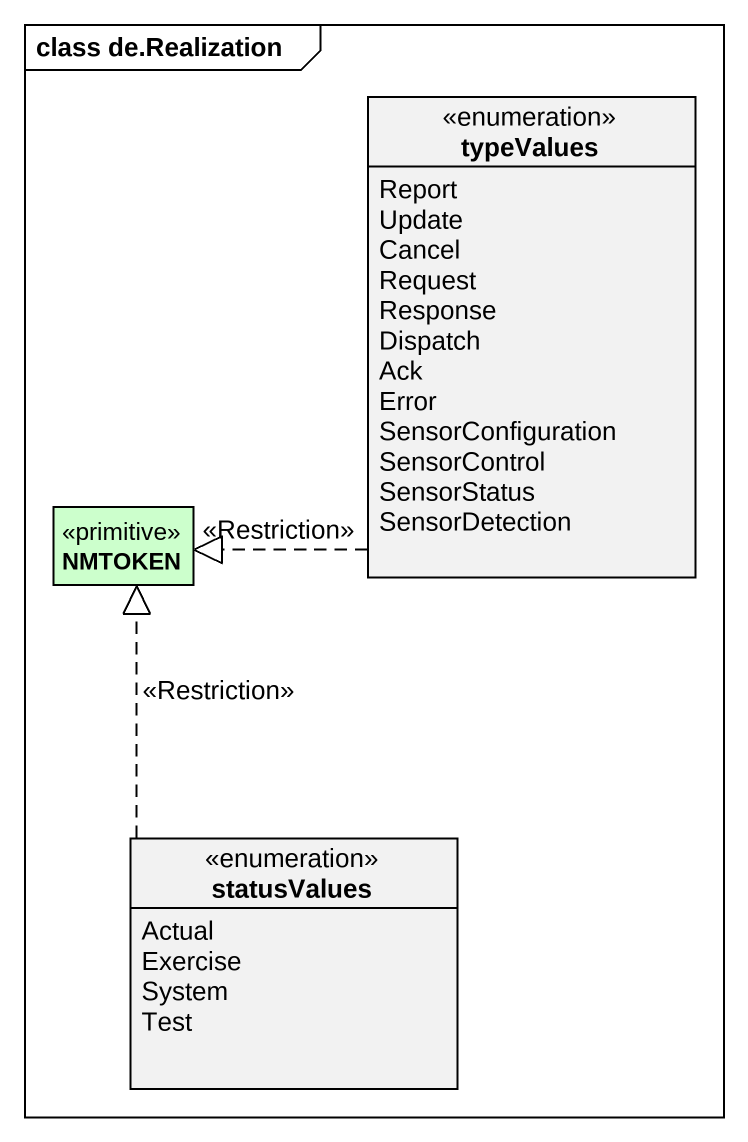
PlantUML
@startuml
mainframe class de.Realization
hide circle
hide empty members
enum typeValues {
  Report
  Update
  Cancel
  Request
  Response
  Dispatch
  Ack
  Error
  SensorConfiguration
  SensorControl
  SensorStatus
  SensorDetection
}
class NMTOKEN <<primitive>> #CCFFCC
enum statusValues {
  Actual
  Exercise
  System
  Test
}
typeValues .left.|> NMTOKEN : <<Restriction>>
statusValues .up.|> NMTOKEN : <<Restriction>>
@enduml
